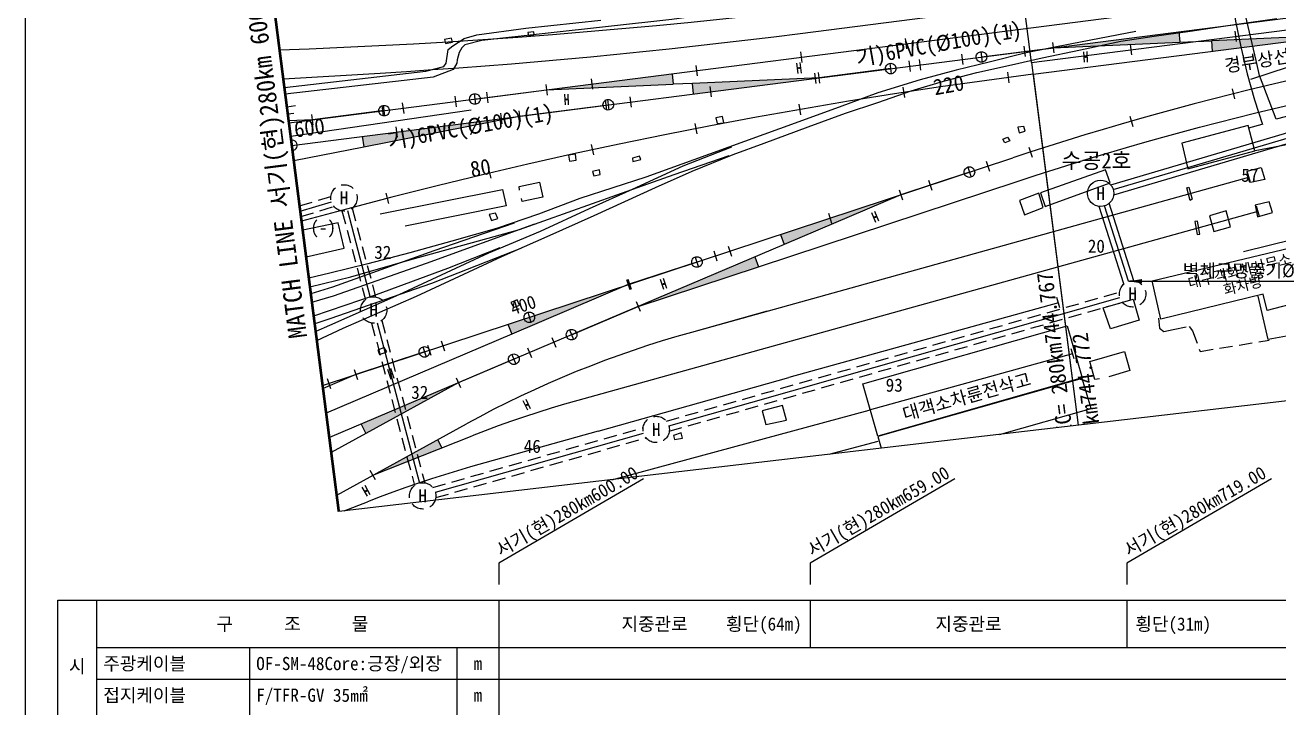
# Model space of a CAD drawing. Header units: millimetres. Extents: x 2406 to 3202, y 1103 to 1810.
# Drawn here: x 2405.9 to 2643.5, y 1341.5 to 1470.9 of the extents above; entities that cross this region are included whole.
import ezdxf
from ezdxf.enums import TextEntityAlignment as Align
from ezdxf.xclip import XClip

# ---------------------------------------------------------------- set-up
doc = ezdxf.new("R2010")
doc.units = ezdxf.units.MM
doc.header["$LTSCALE"] = 10
doc.header["$MEASUREMENT"] = 0
doc.header["$XCLIPFRAME"] = 2
doc.linetypes.add('A-CENTR01', pattern=[2, 1.25, -0.25, 0.25, -0.25])
doc.linetypes.add('HIDDEN', pattern=[0.375, 0.25, -0.125])
for name, color, linetype in [('TN-CABL', 4, 'Continuous'), ('TN-MACL', 6, 'A-CENTR01'), ('TN-MACT', 6, 'Continuous'), ('TT-MANH', 4, 'Continuous'), ('TT-TABL-LIN1', 4, 'Continuous'), ('TT-TABL-LIN2', 1, 'Continuous'), ('TT-TABL-TEX1', 6, 'Continuous'), ('TT-TABL-TEX2', 3, 'Continuous'), ('TT-TEXT', 3, 'Continuous'), ('TZ-BASE', 253, 'Continuous'), ('TZ-CABL', 4, 'Continuous'), ('TZ-LEAL', 1, 'Continuous'), ('TZ-LEAT', 3, 'Continuous'), ('TZ-TEXT', 3, 'Continuous')]:
    doc.layers.add(name, color=color, linetype=linetype)
doc.layers.add('TX-PAPR', color=2, linetype='Continuous', plot=False)
doc.styles.get("Standard").update_dxf_attribs({"font": 'GulimChe.ttf'})
doc.styles.add('굴림체', font='GulimChe.ttf')
doc.linetypes.add('ZIGZAG', pattern='A,0.0001,-0.2,[131,ltypeshp.shx,S=0.2,R=0,X=-0.2,Y=0],-0.4,[131,ltypeshp.shx,S=0.2,R=180,X=0.2,Y=0],-0.2', length=0.8001)
doc.dimstyles.new('D1', dxfattribs={"dimtxt": 3, "dimasz": 2.5, "dimexe": 0.5, "dimexo": 0.5, "dimgap": 0.5, "dimtad": 1, "dimdec": 0, "dimzin": 1, "dimdsep": 46, "dimlunit": 6, "dimtxsty": 'Standard', "dimcen": 1, "dimclrd": 1, "dimclre": 1, "dimclrt": 3, "dimadec": 0, "dimazin": 0, "dimtfac": 1, "dimtdec": 0, "dimtix": 1, "dimtmove": 2, "dimatfit": 3, "dimfxl": 0, "dimtvp": 2, "dimlwd": -1, "dimlwe": -1, "dimarcsym": 0})

# ---------------------------------------------------------------- blocks, each defined once
blk = doc.blocks.new('H')
at = {"layer": 'TZ-BASE'}
for p, q in [((-0.3, 1), (-0.3, -1)), ((-0.3, 0), (0.3, 0)), ((0.3, 1), (0.3, -1))]:
    blk.add_line(p, q, dxfattribs=at)
blk = doc.blocks.new('JD-222')
at = {"layer": 'TZ-BASE'}
for points in [[(168.26, 19.57), (168.09, 21.56), (144.27, 18.5)], [(198.31, 20.9), (174.32, 19.83), (174.5, 17.84)], [(72.26, 11.59), (72.08, 13.58), (48.27, 10.53)], [(99.91, 12.81), (75.92, 11.75), (76.09, 9.76)], [(43.11, 5.53), (13.35, 1.71), (13.67, -0.26)], [(115.4, -9.37), (92.6, -16.9), (93.3, -18.77)], [(65.62, -30.54), (87.71, -21.14), (88.42, -23.01)], [(63.76, -26.41), (40.96, -33.93), (41.67, -35.8)], [(31.55, -45.02), (13.13, -52.85), (14, -54.65)]]:
    blk.add_hatch(color=256, dxfattribs=at).paths.add_polyline_path(points)
h = blk.add_hatch(color=256, dxfattribs=at)
h.paths.add_polyline_path([(15.35, -62.54), (23.23, -58.22), (24.68, -58.85)])
h.paths.add_polyline_path([(23.23, -58.22), (27.66, -55.79), (28.41, -57.37), (24.68, -58.85)])
for p, q in [((140.19, 15.71), (132.36, 76.76)), ((-0.55, 4.27), (343.87, 48.44)), ((140.48, 13.48), (338.44, 38.87)), ((96.33, 21.23), (156.38, 28.93)), ((136.08, 22.8), (136.33, 20.81)), ((168.09, 21.56), (168.26, 19.57)), ((178.7, 21.66), (178.95, 19.67)), ((116.24, 20.25), (116.5, 18.27)), ((144.14, 19.49), (144.4, 17.51)), ((158.86, 19.11), (159.11, 17.13)), ((168.26, 19.57), (174.32, 19.83)), ((174.5, 17.84), (174.32, 19.83)), ((-2.32, 18.08), (3.27, 18.31)), ((96.4, 17.71), (96.66, 15.72)), ((126.92, 17.29), (127.18, 15.3)), ((130.56, 17.75), (130.81, 15.77)), ((138.74, 18.8), (138.99, 16.82)), ((150.45, 16.77), (150.44, 16.87)), ((150.45, 16.77), (150.46, 16.68)), ((181.76, 12.52), (196.01, 17.22)), ((76.57, 15.16), (76.82, 13.18)), ((96.13, 14.65), (96.12, 14.75)), ((96.13, 14.65), (96.14, 14.55)), ((113.62, 13.56), (113.37, 15.55)), ((117.26, 14.03), (117, 16.01)), ((118.9, 16.26), (119.15, 14.27)), ((140.2, 15.71), (156.58, -112)), ((-1.61, 12.58), (16.71, 13.7)), ((56.73, 12.62), (56.98, 10.64)), ((72.08, 13.58), (72.26, 11.59)), ((99.06, 13.71), (99.31, 11.73)), ((100.03, 11.82), (99.78, 13.8)), ((135.62, 13.85), (135.88, 11.87)), ((140.48, 13.48), (149.25, -54.8)), ((34.56, 9.78), (34.81, 7.79)), ((36.89, 10.07), (37.14, 8.09)), ((48.14, 11.52), (48.4, 9.53)), ((75.92, 11.75), (72.26, 11.59)), ((76.09, 9.76), (75.92, 11.75)), ((79.22, 11.17), (79.48, 9.18)), ((115.8, 11.01), (116.11, 9.04)), ((178.18, 10.73), (178.66, 8.79)), ((17.05, 7.53), (17.31, 5.55)), ((17.62, 5.59), (17.36, 7.57)), ((21.26, 6.05), (21, 8.04)), ((30.92, 9.31), (31.17, 7.33)), ((52.04, 8.69), (52.04, 8.79)), ((52.04, 8.69), (52.06, 8.59)), ((59.39, 8.62), (59.64, 6.64)), ((59.84, 8.68), (60.09, 6.7)), ((64.06, 9.22), (64.32, 7.24)), ((96.05, 7.78), (96.39, 5.81)), ((4.03, 3.84), (3.78, 5.83)), ((39.55, 6.08), (39.8, 4.1)), ((42.99, 6.52), (43.24, 4.54)), ((42.99, 6.52), (43.24, 4.54)), ((158.83, 5.52), (159.38, 3.6)), ((19.71, 3.54), (19.96, 1.55)), ((76.36, 4.15), (76.74, 2.19)), ((-0.13, 0.99), (0.13, -0.99)), ((13.35, 1.71), (13.67, -0.26)), ((56.75, 0.13), (57.17, -1.83)), ((5.84, -45.52), (136.64, -2.37)), ((139.67, -0.32), (140.29, -2.23)), ((37.22, -4.29), (37.68, -6.23)), ((128.09, -4.13), (128.72, -6.03)), ((131.57, -2.98), (132.2, -4.88)), ((181.29, -6.1), (75.72, -35.46)), ((120.67, -6.58), (121.3, -8.48)), ((181.56, -7.06), (181.02, -5.13)), ((17.79, -9.09), (18.29, -11.03)), ((115.08, -8.42), (115.71, -10.32)), ((183.35, -13.48), (182.81, -11.55)), ((183.08, -12.52), (93.5, -37.43)), ((101.68, -12.85), (102.3, -14.75)), ((110.57, -13.6), (110.53, -13.51)), ((110.57, -13.6), (110.6, -13.69)), ((93.3, -18.77), (7.11, -55.41)), ((92.6, -16.9), (93.3, -18.77)), ((76.46, -21.17), (77.08, -23.07)), ((79.94, -20.02), (80.57, -21.92)), ((82.68, -19.11), (83.31, -21.01)), ((87.71, -21.14), (88.42, -23.01)), ((63.45, -25.46), (64.08, -27.36)), ((63.69, -25.38), (64.32, -27.28)), ((70.44, -26.31), (70.41, -26.22)), ((70.44, -26.31), (70.48, -26.4)), ((65.23, -29.62), (66.01, -31.46)), ((145.27, -29.83), (94.18, -44.04)), ((145.54, -30.8), (145, -28.87)), ((44.7, -31.65), (45.32, -33.55)), ((90.06, -31.47), (75.71, -35.46)), ((40.96, -33.93), (41.67, -35.8)), ((52.62, -34.97), (53.4, -36.82)), ((41.67, -35.8), (6.51, -50.75)), ((25.7, -37.91), (26.33, -39.81)), ((28.3, -37.06), (28.93, -38.96)), ((49.25, -36.41), (50.03, -38.25)), ((93.5, -37.43), (54.21, -48.36)), ((24.82, -38.21), (25.45, -40.1)), ((41.68, -39.63), (42.46, -41.47)), ((44.65, -38.37), (45.43, -40.21)), ((147.96, -39.51), (109.42, -50.23)), ((148.23, -40.47), (147.69, -38.55)), ((11.82, -42.5), (12.44, -44.4)), ((6.71, -44.18), (7.34, -46.08)), ((18.81, -43.35), (18.78, -43.25)), ((18.81, -43.35), (18.85, -43.44)), ((31.16, -44.1), (31.94, -45.94)), ((58.03, -54.2), (94.18, -44.04)), ((44.55, -49.2), (44.51, -49.11)), ((44.55, -49.2), (44.59, -49.3)), ((9.89, -77.08), (109.42, -50.23)), ((14, -54.65), (7.47, -58.24)), ((8.5, -66.3), (33.08, -52.81)), ((13.13, -52.85), (14, -54.65)), ((58.02, -54.2), (33.88, -60.98)), ((15.35, -62.54), (34.17, -55.09)), ((28.41, -57.37), (27.66, -55.79)), ((15.83, -63.42), (14.87, -61.67)), ((14.09, -65.52), (14.04, -65.43)), ((14.09, -65.52), (14.13, -65.61)), ((8.94, -69.71), (14.32, -67.58)), ((178.75, -67.95), (14.43, -112.55))]:
    blk.add_line(p, q, dxfattribs=at)
for points in [[(139.91, 17.94), (341.37, 43.78)], [(140.19, 15.71), (339.91, 41.32)], [(211.9, 22.64), (198.31, 20.9), (174.32, 19.83)], [(130.69, 16.76), (144.27, 18.5), (168.26, 19.57)], [(0, 0), (139.91, 17.94)], [(113.49, 14.56), (99.91, 12.81), (75.92, 11.75)], [(34.68, 8.78), (48.27, 10.53), (72.26, 11.59)], [(128.4, -5.08), (115.4, -9.37), (93.3, -18.77)], [(76.77, -22.12), (63.76, -26.41), (41.67, -35.8)], [(53.01, -35.9), (65.62, -30.54), (88.42, -23.01)]]:
    blk.add_lwpolyline(points, dxfattribs=at)
at = {"layer": 'TZ-BASE', "flags": 128}
blk.add_lwpolyline([(88.42, -23.01), (137.64, -6.77, -0.047823), (249.31, 18.56), (335.76, 29.65, -0.010937), (361.86, 32.42), (376.88, 33.68)], format="xyb", dxfattribs=at)
at = {"layer": 'TZ-BASE'}
for points, elevation in [([(44.72, 21.39), (44.86, 20.83), (45.92, 20.98), (45.85, 21.52)], 45.35), ([(28.95, 20.09), (29.1, 19.31), (30.42, 19.54), (30.24, 20.31)], 45.54), ([(81.61, 5.45), (80.36, 5.22), (80.58, 4.17), (81.85, 4.27)], 45.76), ([(53.73, -1.66), (52.42, -1.86), (52.65, -2.98), (53.88, -2.84)], 45.64), ([(17.48, -38.35), (16.28, -38.86), (16.62, -39.66), (17.99, -39.16)], 45.4), ([(72.32, -55), (72.51, -55.8), (74.03, -55.52), (73.8, -54.52)], 45.45)]:
    blk.add_lwpolyline(points, close=True, dxfattribs=dict(at, elevation=elevation))
for points, elevation in [([(0.71, 7.5), (-0.93, 7.26)], 45.61), ([(0.4, 6.05), (-0.75, 5.88)], 45.61), ([(33.96, 6.67), (-0.21, 1.65)], 45.64), ([(152.11, -109.94), (168.08, -106.12), (183.91, -102.29), (198.79, -98.37)], 51)]:
    blk.add_lwpolyline(points, dxfattribs=dict(at, elevation=elevation))
at = {"layer": 'TZ-BASE', "flags": 128}
for points in [[(0.37, -2.88), (13.67, -0.26), (43.11, 5.53), (59.96, 7.69)], [(17.49, 6.58), (3.91, 4.84), (-0.6, 4.64)], [(25.13, -39.16), (12.13, -43.45), (5.91, -46.09)], [(42.07, -40.55), (31.55, -45.02), (14, -54.65)]]:
    blk.add_lwpolyline(points, dxfattribs=at)
at = {"layer": 'TZ-BASE'}
for points in [[(-1.4, 10.94, 44.98), (25.4, 14.07, 45.19), (28.82, 14.93, 45.4), (29.25, 15.57, 45.4), (29.62, 18.2, 45.4), (30.49, 18.86, 45.39), (32.63, 20.25, 45.24), (35.06, 20.94, 45.18), (44.37, 22.21, 45.17), (58.56, 23.71, 45.06)], [(177.12, 38.43, 45.37), (144.07, 33.92, 45.37), (142.71, 33.36, 45.37), (140.68, 31.75, 45.37), (139.16, 30.96, 45.39), (136.86, 30.41, 45.42), (134.54, 30.32, 45.45), (132.06, 30.62, 45.45), (128.96, 31.26, 45.45), (127.52, 31.42, 45.45), (114.74, 29.75, 45.36), (72.04, 23.88, 45.12), (36.02, 19.85, 45.12), (32.8, 19.08, 45.14), (32.21, 18.5, 45.14), (31.72, 17.63, 45.14), (31.34, 16.24, 45.24), (31.26, 15.6, 45.24), (30.58, 14.37, 45.24), (26.8, 12.93, 45.24), (-1.25, 9.72, 45.11)], [(177.12, 38.43, 45.5), (178.21, 27.93, 45.8), (178.84, 23.56, 45.9), (179.84, 18.67, 45.97), (181.03, 13.53, 45.95), (182.46, 8.65, 45.9), (183.92, 3.97, 45.66)], [(204.53, 1.53, 45.59), (201.38, 3.4, 45.52), (199.6, 4.51, 45.5), (197.34, 5.57, 45.4), (195.21, 6.43, 45.38), (193.68, 6.76, 45.43), (193.12, 6.69, 45.43), (186.51, 4.99, 45.59), (183.35, 13.23, 45.92), (182.74, 16.08, 45.95), (180.75, 24.66, 46.09), (178.76, 38.66, 45.47)], [(4.75, -37.01, 45.35), (9.7, -34.69, 45.35), (23.64, -28.57, 45.43), (39.82, -21.09, 45.45), (48.39, -17.31, 45.47), (57.29, -13.31, 45.5), (68.92, -7.97, 45.61), (75.87, -4.89, 45.61), (83.65, -1.75, 45.64), (89.48, 0.43, 45.64), (97.82, 3.49, 45.66), (104.93, 6.11, 45.73), (111.04, 8.14, 45.76), (117.38, 10.34, 45.73), (123.48, 12.18, 45.73), (129.83, 13.8, 45.71), (136.39, 15.24, 45.64), (142.17, 16.61, 45.59), (149.44, 18.12, 45.59), (157.09, 19.77, 45.66), (163.42, 20.72, 45.66), (170.22, 21.64, 45.76), (179.07, 22.96, 45.76), (186.69, 24.02, 45.78)], [(159.92, 21.59, 45.47), (147.84, 19.27, 45.71), (139.14, 17.54, 45.66), (132.13, 15.77, 45.69), (125.87, 14.25, 45.69), (119.1, 12.41, 45.69), (111.08, 9.96, 45.76), (103.74, 7.24, 45.73), (92.4, 3.15, 45.71), (76.21, -2.77, 45.66), (67.09, -6.01, 45.66), (54.6, -10.06, 45.66), (46.76, -13.03, 45.69), (38.76, -15.78, 45.52), (30.32, -18.18, 45.47), (22.33, -20.37, 45.4), (14.42, -22.46, 45.45), (7.21, -24.22, 45.45), (3.23, -25.21, 45.44)], [(182.49, -1.06, 49.3), (181.25, 3.76, 49.3), (168.67, 0.41, 49.3), (169.82, -4.48, 49.16), (182.49, -1.06, 49.3)], [(181.37, 3.29, 49.3), (183.9, 4.04, 48.47)], [(135.64, 1.57, 45.95), (136.09, 0.87, 45.92), (135.13, 0.47, 45.92), (134.75, 1.16, 45.95), (135.64, 1.57, 45.95)], [(180.35, -20.14, 46.12), (189.8, -17.79, 47.04), (195.24, 0.24, 46.68)], [(191.25, -35.67, 45.4), (196.07, -29.58, 45.69), (196.65, -28.26, 45.69), (198.21, -22.67, 45.69), (199.13, -14.07, 45.8), (198.95, -4.51, 45.73), (198.89, -3.14, 45.66), (198.43, -1.55, 45.57), (197.23, 0.41, 45.46), (196.43, 1, 45.46), (195.17, 1.39, 45.4), (182.55, -1.01, 45.4)], [(3.44, -26.8, 45.41), (11.21, -24.94, 45.4), (22.8, -21.61, 45.35), (43.13, -15.94, 45.47), (61.6, -9.37, 45.66), (72.44, -5.53, 45.61), (82.88, -1.92, 45.57)], [(83.33, -0.34, 45.64), (74.1, -3.93, 45.73), (64.5, -8.38, 45.64), (56.33, -12.06, 45.61), (47.05, -16.33, 45.59), (37.3, -20.42, 45.5), (20.29, -28.37, 45.52), (7.11, -34.13, 45.5), (4.53, -35.31, 45.48)], [(115.22, -115.25, 46.15), (167.59, -101.69, 46.38), (205.98, -92.62, 46.1)], [(141.87, -9, 47.61), (142.77, -11.57, 47.79), (155.1, -7.1, 47.51), (154.19, -4.66, 47.44), (141.87, -9, 47.61)], [(16.77, -12.97, 46.21), (39.95, -8.39, 46.17), (40.62, -11.47, 46.16), (21.48, -15.34, 46.17)], [(137.89, -10.44, 47.98), (138.86, -13.16, 47.98), (142.38, -11.81, 47.98), (141.56, -9.07, 47.98), (137.89, -10.44, 47.98)], [(2.71, -21.14, 48.52), (9.92, -19.48, 48.52), (8.76, -14.68, 48.46), (2.06, -16.09, 48.51)], [(42.16, -14.78, 45.54), (26.89, -19.99, 45.57), (7.71, -26.88, 45.54), (3.61, -28.14, 45.53)], [(3.82, -29.76, 45.45), (7.9, -28.53, 45.45), (25.49, -22.31, 45.47), (46.07, -14.85, 45.43)], [(192.12, -18.75, 49.07), (194.51, -28.79, 49.02), (184.81, -31.29, 49.02), (184.1, -28.22, 49.02), (164.67, -32.96, 49.02), (163.03, -25.72, 49.02), (192.12, -18.75, 49.07)], [(192.12, -18.75, 49.07), (194.51, -28.79, 49.02), (184.81, -31.29, 49.02), (184.1, -28.22, 49.02), (164.67, -32.96, 49.02), (163.03, -25.72, 49.02), (192.12, -18.75, 49.07)], [(4.14, -32.31, 45.49), (16.02, -28.3, 45.43), (29.55, -23.28, 45.52), (39.5, -19.4, 45.52)], [(43.54, -19.52, 45.64), (26.47, -26.21, 45.66), (7.21, -32.9, 45.5), (4.34, -33.82, 45.49)], [(191.25, -35.67, 45.4), (185.01, -36.8, 45.39), (183.11, -28.58, 45.39)], [(111.02, -55.17, 53.95), (108.22, -45.22, 53.94), (146.9, -34.2, 53.92), (149.76, -44.07, 53.81), (111.02, -55.17, 53.95)], [(111.02, -55.17, 53.95), (108.22, -45.22, 53.94), (146.9, -34.2, 53.92), (149.76, -44.07, 53.81), (111.02, -55.17, 53.95)], [(153.06, -44.24, 46.91), (152.17, -44.41, 46.91), (151.2, -41, 46.88), (157.77, -39.1, 46.88), (158.82, -42.71, 46.88), (154.84, -43.9, 46.88)], [(111.03, -55.18, 50.3), (112.63, -60.85, 49.66), (151.49, -49.92, 49.31), (149.8, -44.21, 50.61), (111.03, -55.18, 50.3)], [(99.79, -59.12, 46.35), (111.13, -56.11, 46.25)]]:
    blk.add_polyline3d(points, dxfattribs=at)
for points in [[(138.74, 3.59, 45.97), (137.61, 3.43, 45.9), (137.86, 2.4, 45.9), (138.94, 2.67, 45.9)], [(64.53, -2.42, 46.7), (64.62, -3.04, 46.7), (66.14, -2.7, 46.7), (65.9, -2.07, 46.7)], [(58.29, -4.64, 45.76), (56.98, -4.98, 45.76), (57.24, -5.8, 45.71), (58.4, -5.53, 45.69)], [(183.72, -4.17, 45.72), (184.38, -6.48, 45.72), (181.66, -7.02, 45.87), (181.01, -4.88, 45.87)], [(169.96, -7.96, 46.23), (170.63, -10.22, 46.23), (170.21, -10.43, 46.23), (169.62, -8.03, 46.23)], [(182.55, -11.35, 45.83), (183.02, -13.55, 45.83), (185.81, -12.72, 45.81), (185.2, -10.7, 45.81)], [(38.57, -12.83, 45.59), (37.37, -13.1, 45.57), (37.81, -14.26, 45.57), (39.03, -13.85, 45.57)], [(171.61, -14.36, 46.17), (171.12, -14.43, 46.17), (171.56, -16.91, 46.17), (172.08, -16.84, 46.17)], [(42.67, -29.32, 45.59), (41.53, -29.81, 45.59), (42.1, -30.76, 45.57), (43.17, -30.28, 45.54)], [(155.12, -34.79, 48.02), (153.77, -30.8, 48.12), (159.44, -29.19, 47.99), (160.59, -33.15, 47.99)], [(155.12, -34.79, 48.02), (153.77, -30.8, 48.12), (159.44, -29.19, 47.99), (160.59, -33.15, 47.99)]]:
    blk.add_polyline3d(points, close=True, dxfattribs=at)
at = {"layer": 'TZ-BASE', "linetype": 'Continuous'}
for points in [[(43.13, -8.5, 45.74), (43.06, -7.83, 45.74), (46.91, -6.99, 45.74), (47.58, -9.8, 45.74), (43.65, -10.64, 45.78), (43.5, -10.1, 45.78)], [(173.89, -13.34, 47.18), (174.7, -16.33, 47.18), (177.85, -15.45, 47.21), (177.07, -12.4, 47.21), (173.89, -13.34, 47.18)], [(153.06, -44.24, 46.91), (152.17, -44.41, 46.91), (151.2, -41, 46.88), (157.77, -39.1, 46.88), (158.82, -42.71, 46.88), (154.84, -43.9, 46.88)], [(111.03, -55.18, 50.3), (112.63, -60.85, 49.66), (151.49, -49.92, 49.31), (149.8, -44.21, 50.61), (111.03, -55.18, 50.3)], [(92.97, -49.31, 48.05), (89.1, -50.34, 48.05), (89.81, -52.95, 48.05), (93.72, -52.09, 48.05), (92.97, -49.31, 48.05)], [(58.01, -69.72, 47.25), (95.34, -59.94, 47.11)]]:
    blk.add_polyline3d(points, dxfattribs=at)
at = {"layer": 'TZ-BASE', "linetype": 'HIDDEN'}
blk.add_polyline3d([(164.22, -32.75, 45.85), (164.42, -34.68, 45.78), (165.25, -35.31, 45.73), (167.03, -34.89, 45.76), (170.02, -34.32, 45.73), (170.69, -35.14, 45.76), (172.12, -39.07, 45.71), (185.2, -36.95, 45.69)], dxfattribs=at)
at = {"layer": 'TZ-BASE'}
for centre, radius in [((130.69, 16.76), 1), ((150.45, 16.77), 0.1), ((96.13, 14.65), 0.1), ((113.49, 14.56), 1), ((34.68, 8.78), 1), ((17.49, 6.58), 1), ((52.04, 8.69), 0.1), ((59.96, 7.69), 1), ((128.4, -5.08), 1), ((110.57, -13.6), 0.1), ((76.77, -22.12), 1), ((70.44, -26.31), 0.1), ((45.01, -32.6), 1), ((53.01, -35.9), 1), ((25.13, -39.16), 1), ((42.07, -40.55), 1), ((18.81, -43.35), 0.1), ((44.55, -49.2), 0.1), ((14.09, -65.52), 0.1)]:
    blk.add_circle(centre, radius, dxfattribs=at)
for centre, radius, start, end in [((-44.21, 1217.37), 1200, 272.26776, 277.30826), ((324.63, -572.15), 600, 97.30827, 108.26011), ((-56.32, 1211.48), 1200, 273.4891, 277.30827), ((267.69, -978.4), 1000, 97.30831, 105.41716), ((0, 0), 1, 277.2878, 97.3288), ((129.3, -228.15), 200, 105.5429, 118.7568), ((107.81, -241.04), 200, 105.5429, 111.604), ((87.96, -253.53), 200, 105.6886, 111.604)]:
    blk.add_arc(centre, radius, start, end, dxfattribs=at)
for p, rotation in [((150.45, 16.77), 182.53632545591), ((96.13, 14.65), 187.3082637213675), ((52.04, 8.69), 2.536320043577602), ((110.57, -13.6), 203.0320560175081), ((70.44, -26.31), 198.2601115697427), ((18.81, -43.35), 198.2601115697427), ((44.55, -49.2), 205.341902201873), ((14.09, -65.52), 208.7567775662525)]:
    blk.add_blockref('H', p, dxfattribs=dict(at, rotation=rotation))
for s, height, rotation, p in [('경부상선 IP. 14', 2.5, 9.1735, (176.95, 13.81)), ('600', 3, 7.3083, (0.63, 1.49)), ('대구객화차사무소', 2, 13.7847, (170.1, -27.15, 50.45)), ('EC= 280km744.767', 3, 97.2317, (148, -54.66)), ('화차방', 2, 13.7847, (176.81, -28.42, 50.45)), ('400', 2.5, 18.2601, (41.93, -32.22)), ('고속상선 단선구간 종점 EC= 280km744.772', 3, 97.3083, (160.26, -109.26)), ('대객소차륜전삭고', 2.5, 15.7424, (116.14, -52.22, 50.45))]:
    blk.add_text(s, height=height, rotation=rotation, dxfattribs=at).set_placement(p)
blk = doc.blocks.new('JD-경부고속하선표_190503')
at = {"layer": 'TT-TABL-LIN1'}
blk.add_lwpolyline([(2, 114), (785.58, 114), (785.58, 39), (2, 39)], close=True, dxfattribs=at)
at = {"layer": 'TT-TABL-LIN2'}
for p, q in [((85.58, 114), (85.58, 39)), ((77.58, 105), (77.58, 57))]:
    blk.add_line(p, q, dxfattribs=at)
for points in [[(9.33, 114), (9.33, 39)], [(785.58, 105), (9.33, 105)], [(38.33, 105), (38.33, 75)], [(785.58, 99), (9.33, 99)]]:
    blk.add_lwpolyline(points, dxfattribs=at)
at = {"layer": 'TT-TABL-TEX1'}
for s, p in [('구      조      물', (46.45, 109.5)), ('시', (5.66, 101.5))]:
    blk.add_text(s, height=2.5, rotation=0, dxfattribs=at).set_placement(p, align=Align.MIDDLE)
at = {"layer": 'TT-TABL-TEX2'}
for s, p in [('주광케이블', (10.59, 102)), ('OF-SM-48Core:긍장/외장', (39.59, 102)), ('접지케이블', (10.59, 96)), ('F/TFR-GV 35㎟', (39.59, 96))]:
    blk.add_text(s, height=2.5, rotation=0, dxfattribs=at).set_placement(p, align=Align.MIDDLE_LEFT)
for p in [(81.58, 102), (81.58, 96), (81.58, 96)]:
    blk.add_text('m', height=2.5, rotation=0, dxfattribs=at).set_placement(p, align=Align.MIDDLE)
blk = doc.blocks.new('JD-H')
at = {"layer": 'TZ-CABL', "linetype": 'HIDDEN'}
blk.add_circle((0, 0), 2.5, dxfattribs=at)
at = {"layer": 'TZ-CABL', "style": '굴림체'}
blk.add_text('H', height=2.5, rotation=0.51, dxfattribs=at).set_placement((0, 0), align=Align.MIDDLE)

msp = doc.modelspace()

# ---------------------------------------------------------------- linework, layer by layer
at = {"layer": 'TN-CABL', "linetype": 'ZIGZAG', "ltscale": 0.5}
for points in [[(2612.1, 1439.73), (2661.97, 1454.46)], [(2458.04, 1435.63), (2463.93, 1437.43)], [(2466.96, 1435.74), (2471.3, 1419.3)], [(2615.02, 1422.35), (2610.46, 1436.64)], [(2527.89, 1394.94), (2613.37, 1419.28)], [(2472.58, 1414.47), (2480.61, 1384.07)], [(2483.65, 1382.34), (2523.08, 1393.57)]]:
    msp.add_lwpolyline(points, dxfattribs=at)
at = {"layer": 'TN-MACL', "const_width": 0.5}
msp.add_lwpolyline([(2441.17, 1567.15), (2465.34, 1378.68)], dxfattribs=at)
at = {"layer": 'TT-MANH'}
msp.add_circle((2609.71, 1439.02), 2.5, dxfattribs=at)
at = {"layer": 'TX-PAPR'}
msp.add_lwpolyline([(2405.89, 1103.05), (3201.89, 1103.05), (3201.89, 1619.05), (2405.89, 1619.05)], close=True, dxfattribs=at)
msp.add_lwpolyline([(2465.34, 1378.68), (2441.17, 1567.15), (2640.68, 1590.46), (2839.6, 1615.37, -0.053495), (2986.04, 1615.47, -0.055388), (3128.88, 1584.01, -0.026561), (3196.53, 1556.94), (3116.56, 1384.59, 0.026492), (3067.76, 1404.11, 0.055388), (2965.91, 1426.54, 0.052749), (2861.48, 1426.62), (2663.51, 1401.84), (2465.34, 1378.68)], format="xyb", dxfattribs=at)
at = {"layer": 'TZ-CABL'}
for points in [[(2611.62, 1440.63), (2661.89, 1455.47)], [(2612.19, 1438.71), (2662.46, 1453.56)], [(2614.13, 1421.84), (2609.45, 1436.53)], [(2616.03, 1422.45), (2611.35, 1437.14)]]:
    msp.add_lwpolyline(points, dxfattribs=at)
at = {"layer": 'TZ-CABL', "linetype": 'HIDDEN'}
for points in [[(2457.91, 1436.63), (2463.83, 1438.44)], [(2458.17, 1434.62), (2464.42, 1436.53)], [(2465.94, 1435.68), (2470.39, 1418.85)], [(2467.87, 1436.2), (2472.32, 1419.36)], [(2527.42, 1395.84), (2613.3, 1420.3)], [(2527.96, 1393.92), (2613.85, 1418.37)], [(2471.56, 1414.41), (2479.69, 1383.62)], [(2473.49, 1414.93), (2481.63, 1384.13)], [(2483.17, 1383.25), (2523.01, 1394.59)], [(2483.72, 1381.32), (2523.56, 1392.66)]]:
    msp.add_lwpolyline(points, dxfattribs=at)
at = {"layer": 'TZ-LEAL'}
for points in [[(2523.07, 1384.9), (2495.68, 1368.87), (2495.68, 1364.87)], [(2582.07, 1384.9), (2554.68, 1368.87), (2554.68, 1364.87)], [(2642.07, 1384.9), (2614.68, 1368.87), (2614.68, 1364.87)], [(2554.68, 1361.87), (2554.68, 1352.87)], [(2614.68, 1361.87), (2614.68, 1352.87)]]:
    msp.add_lwpolyline(points, dxfattribs=at)

# ---------------------------------------------------------------- block references
at = {"layer": 'TT-MANH'}
for p in [(2466.32, 1438.16), (2615.77, 1419.96), (2471.94, 1416.89), (2525.49, 1394.25), (2481.24, 1381.66)]:
    msp.add_blockref('JD-H', p, dxfattribs=at)
at = {"layer": 'TT-TABL-LIN2'}
msp.add_blockref('JD-경부고속하선표_190503', (2410.11, 1247.87), dxfattribs=at)
at = {"layer": 'TZ-BASE'}
ref = msp.add_blockref('JD-222', (2456.44, 1448.12), dxfattribs=at)
XClip(ref).set_block_clipping_path([(8.9051011275, -69.4357209567), (-15.2658876471, 119.0326644973), (184.2449980922, 142.3416943764), (383.1604636192, 167.2458469078), (529.6003272401, 167.3541386802), (672.4431654395, 135.8893160824), (740.0938599939, 108.8227985653), (660.1282351947, -63.5301071477), (611.3286590552, -44.013482977), (509.4697626138, -21.5764315509), (405.0398606937, -21.4981905805), (207.0711708519, -46.2838070994)])

# ---------------------------------------------------------------- texts
at = {"layer": 'TN-MACT'}
msp.add_text('MATCH LINE 서기(현)280km 600.000', height=3.5, rotation=97.3083, dxfattribs=at).set_placement((2453.03, 1447.23), align=Align.MIDDLE_CENTER)
at = {"layer": 'TT-MANH'}
msp.add_text('H', height=2.5, rotation=0.51, dxfattribs=at).set_placement((2609.71, 1439.02), align=Align.MIDDLE)
at = {"layer": 'TT-TABL-TEX2'}
for p in [(2525.18, 1357.37), (2584.68, 1357.37)]:
    msp.add_text('지중관로', height=2.5, dxfattribs=at).set_placement(p, align=Align.MIDDLE_CENTER)
msp.add_text('횡단(64m) ', height=2.5, dxfattribs=at).set_placement((2554.68, 1357.37), align=Align.MIDDLE_RIGHT)
msp.add_text(' 횡단(31m)', height=2.5, dxfattribs=at).set_placement((2614.68, 1357.37), align=Align.MIDDLE_LEFT)
at = {"layer": 'TT-TEXT'}
for s, height, p in [('수공2호', 3, (2608.93, 1443.74)), ('57', 2.5, (2637.99, 1441.21)), ('(-)', 2.5, (2462.38, 1431.32)), ('32', 2.5, (2473.68, 1426.6)), ('20', 2.5, (2608.9, 1427.76)), ('32', 2.5, (2480.68, 1400.05)), ('93', 2.5, (2570.6, 1401.41)), ('46', 2.5, (2502.01, 1389.81))]:
    msp.add_text(s, height=height, dxfattribs=at).set_placement(p, align=Align.CENTER)
at = {"layer": 'TZ-LEAT'}
for s, p in [('서기(현)280km600.00', (2509.18, 1377.66)), ('서기(현)280km659.00', (2568.18, 1377.66)), ('서기(현)280km719.00', (2628.18, 1377.66))]:
    msp.add_text(s, height=2.5, rotation=30, dxfattribs=at).set_placement(p, align=Align.CENTER)
at = {"layer": 'TZ-LEAT', "insert": (2625.28, 1422.85), "char_height": 2.5, "attachment_point": 7}
msp.add_mtext('벽체구멍뚫기Ø150x2', dxfattribs=at)
at = {"layer": 'TZ-TEXT'}
for s, p in [('기)6PVC(%%C100)(1)', (2578.99, 1467.4, -45.49)), ('220', (2580.92, 1459.59, -45.49)), ('기)6PVC(%%C100)(1)', (2490.24, 1451.68, -45.49)), ('80', (2492.18, 1443.87, -45.49))]:
    msp.add_text(s, height=3, rotation=10.0464, dxfattribs=at).set_placement(p, align=Align.MIDDLE_CENTER)

# ---------------------------------------------------------------- leaders
at = {"layer": 'TZ-LEAL', "annotation_type": 0, "has_hookline": 1, "hookline_direction": 0, "text_width": 31.78}
msp.add_leader([(2615.02, 1422.35), (2624.78, 1422.35)], dimstyle='D1', dxfattribs=at)

doc.saveas('drawing.dxf')
